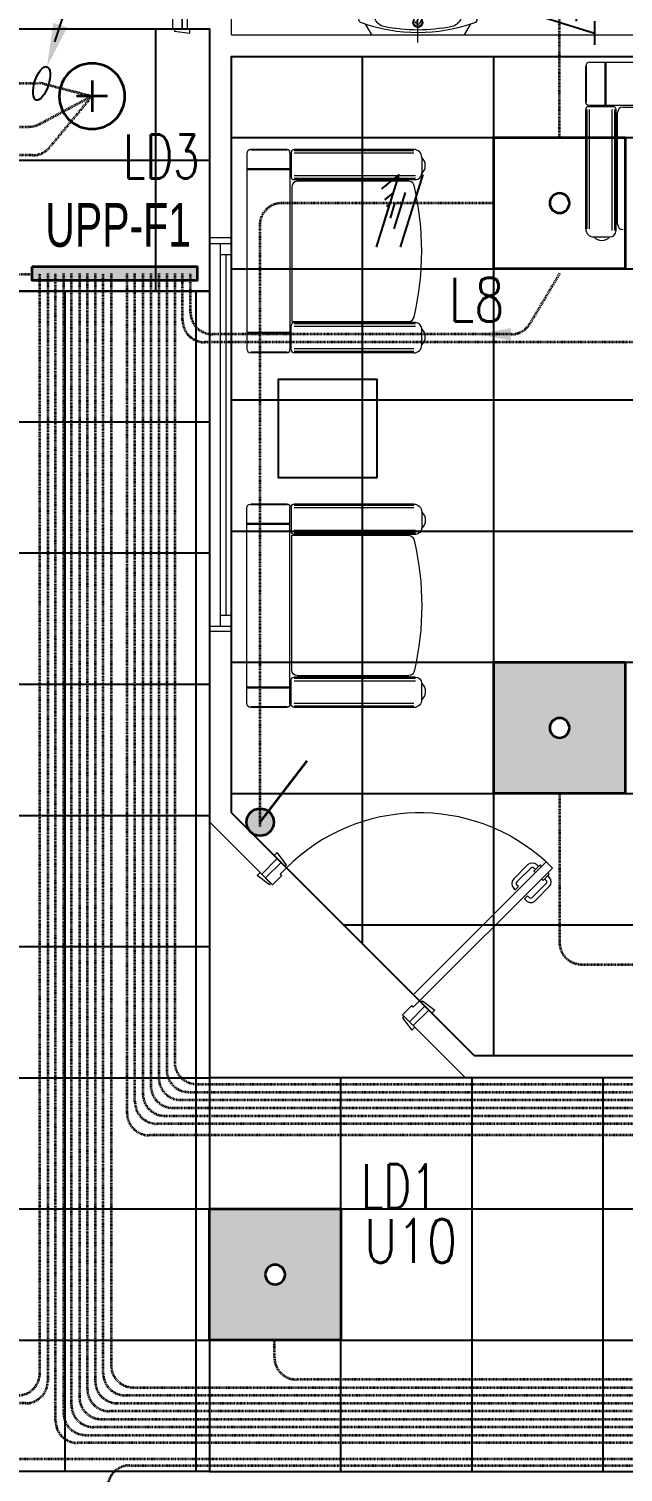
# Model space of a CAD drawing. Extents: x -12260 to 184725, y -29287 to 19916.
# Drawn here: x 7471 to 10187, y -2713 to 3887 of the extents above; entities that cross this region are included whole.
import ezdxf
from ezdxf import colors
from ezdxf.entities.mleader import LeaderData, LeaderLine
from ezdxf.enums import TextEntityAlignment as Align
from ezdxf.math import Vec2, Vec3

# ---------------------------------------------------------------- set-up
doc = ezdxf.new("R2010")
doc.units = 0
doc.header["$LTSCALE"] = 0.25
doc.linetypes.add('DASHDOT', pattern=[25.4, 12.7, -6.35, 0, -6.35])
for name, color, linetype, lineweight in [('01-First Floor-FUR$0$Aluminum', 251, 'Continuous', 5), ('01-First Floor-FUR$0$LOADING', 253, 'Continuous', 5), ('01-First Floor-FUR$0$SANIT', 250, 'Continuous', 5), ('01-First Floor-FUR$0$Walls', 251, 'Continuous', 5), ('01-First Floor-FUR$0$Wooden Joinery', 251, 'Continuous', 5), ('E-LITE-CIRC', 6, 'Continuous', 25), ('E-LITE-CIRC-NUMB', 6, 'Continuous', 25), ('E-LITE-CLNG', 150, 'Continuous', 35), ('E-LITE-CLNG @ 100', 150, 'Continuous', 35), ('E-LITE-CLNG-CNDT', 6, 'DASHDOT', 35), ('E-LITE-CLNG-CNDT @ 100', 6, 'DASHDOT', 35), ('E-LITE-CTRL', 6, 'Continuous', 25), ('E-LITE-IDEN', 6, 'Continuous', 25), ('E-LITE-SWCH @ 100', 3, 'Continuous', 35), ('E-LITE-TEXT', 6, 'Continuous', 25), ('E-POWR-TEXT', 6, 'Continuous', 25), ('E-POWR-WIRE', 6, 'Continuous', 25), ('E-POWR-WIRE @ 100', 6, 'Continuous', 25), ('E-POWR-WIRE @ 20', 6, 'Continuous', 25), ('E-POWR-WIRE @ 50', 6, 'Continuous', 25)]:
    doc.layers.add(name, color=color, linetype=linetype, lineweight=lineweight)
doc.layers.add('01-First Floor-FUR$0$FALSE CEILING', color=251, linetype='Continuous')
doc.layers.add('01-First Floor-FUR$0$TME-NON MEDICAL FURNITURE', color=242, linetype='Continuous')
doc.styles.add('DC_Elc_Romans', font='elc_romans.shx', dxfattribs={"width": 0.7})
doc.styles.add('DC_SIMPLEX', font='SIMPLEX.shx', dxfattribs={"width": 0.7})

# ---------------------------------------------------------------- blocks, each defined once
blk = doc.blocks.new('*U19')
blk.add_hatch(color=256).paths.add_polyline_path([(-0.785, -0.406, 1), (0.406, -0.785, 1)])
blk.add_line((-0.19, -0.596), (-2.34, -3.397))
blk.add_circle((-0.19, -0.596), 0.625)
at = {"layer": 'E-LITE-CTRL', "style": 'DC_SIMPLEX', "width": 0.7, "flags": 8}
blk.add_attdef('CONTROL', (-26.627, -10.116), '', height=2, rotation=360, dxfattribs=at)
at = {"layer": 'E-LITE-IDEN', "style": 'DC_SIMPLEX', "width": 0.7, "flags": 8}
blk.add_attdef('TYPE', text='', height=2, rotation=360, dxfattribs=at).set_placement((-31.991, -10.116), align=Align.RIGHT)
blk = doc.blocks.new('DC_LT-CL-Point')
for p, q in [((0, -0.711), (0, 0.711)), ((0.711, 0), (-0.711, 0))]:
    blk.add_line(p, q)
blk.add_circle((0, 0), 1.5)
at = {"layer": 'E-LITE-CIRC-NUMB', "style": 'DC_SIMPLEX', "width": 0.7, "flags": 8}
blk.add_attdef('CIRCUIT', text='', height=2, rotation=360, dxfattribs=at).set_placement((-3.364, 1.5), align=Align.RIGHT)
at = {"layer": 'E-LITE-CTRL', "style": 'DC_SIMPLEX', "width": 0.7, "flags": 8}
blk.add_attdef('CONTROL', (3.364, -3.498), '', height=2, rotation=360, dxfattribs=at)
at = {"layer": 'E-LITE-IDEN', "style": 'DC_SIMPLEX', "width": 0.7, "flags": 8}
blk.add_attdef('TYPE', (3.364, 1.5), '', height=2, rotation=360, dxfattribs=at)
blk = doc.blocks.new('DC_Arrow-ArrowEllipse')
at = {"color": 0}
blk.add_ellipse((0, 0), major_axis=(0.4, 0), ratio=0.4, dxfattribs=at)
at = {"color": 0, "ltscale": 0.5}
blk.add_solid([(-1.4, 0.167), (-0.4, 0), (-1.4, -0.167)], dxfattribs=at)
blk = doc.blocks.new('*U16')
blk.add_hatch(color=256).paths.add_polyline_path([(0, -0.287), (1.5, 0), (0, 0.287)])
blk = doc.blocks.new('*U24')
blk.add_lwpolyline([(-300, 300), (-300, -300), (300, -300), (300, 300)], close=True)
blk.add_circle((0, 0), 45)
at = {"layer": 'E-LITE-CIRC-NUMB', "style": 'DC_SIMPLEX', "width": 0.7, "flags": 8}
blk.add_attdef('CIRCUIT', text='', height=200, rotation=0, dxfattribs=at).set_placement((-473.9, 300), align=Align.RIGHT)
at = {"layer": 'E-LITE-CTRL', "style": 'DC_SIMPLEX', "width": 0.7, "flags": 8}
blk.add_attdef('CONTROL', (1118.9, -935), '', height=200, rotation=360, dxfattribs=at)
at = {"layer": 'E-LITE-IDEN', "style": 'DC_SIMPLEX', "width": 0.7, "flags": 8}
blk.add_attdef('TYPE', (460.4, 457.6), '', height=200, rotation=360, dxfattribs=at)
blk = doc.blocks.new('*U206')
h = blk.add_hatch(color=254)
h.dxf.hatch_style = 1
h.paths.add_polyline_path([(-300, 300), (-300, -300), (300, -300), (300, 300)])
edge = h.paths.add_edge_path(flags=16)
edge.add_arc((0, 0), 45, 0, 360)
blk.add_lwpolyline([(-300, 300), (-300, -300), (300, -300), (300, 300)], close=True)
blk.add_circle((0, 0), 45)
at = {"layer": 'E-LITE-CIRC-NUMB', "style": 'DC_SIMPLEX', "width": 0.7, "flags": 8}
blk.add_attdef('CIRCUIT', text='', height=200, rotation=0, dxfattribs=at).set_placement((-473.9, 300), align=Align.RIGHT)
at = {"layer": 'E-LITE-CTRL', "style": 'DC_SIMPLEX', "width": 0.7, "flags": 8}
blk.add_attdef('CONTROL', (1118.9, -935), '', height=200, rotation=360, dxfattribs=at)
at = {"layer": 'E-LITE-IDEN', "style": 'DC_SIMPLEX', "width": 0.7, "flags": 8}
blk.add_attdef('TYPE', (460.4, 457.6), '', height=200, rotation=360, dxfattribs=at)
blk = doc.blocks.new('*U315')
h = blk.add_hatch(color=254)
h.dxf.hatch_style = 1
h.paths.add_polyline_path([(-300, 300), (-300, -300), (300, -300), (300, 300)])
edge = h.paths.add_edge_path(flags=16)
edge.add_arc((0, 0), 45, 0, 360)
blk.add_lwpolyline([(-300, 300), (-300, -300), (300, -300), (300, 300)], close=True)
blk.add_circle((0, 0), 45)
at = {"layer": 'E-LITE-CIRC-NUMB', "style": 'DC_SIMPLEX', "width": 0.7, "flags": 8}
blk.add_attdef('CIRCUIT', text='', height=200, rotation=0, dxfattribs=at).set_placement((-473.9, 300), align=Align.RIGHT)
at = {"layer": 'E-LITE-CTRL', "style": 'DC_SIMPLEX', "width": 0.7, "flags": 8}
blk.add_attdef('CONTROL', (1118.9, -935), '', height=200, rotation=360, dxfattribs=at)
at = {"layer": 'E-LITE-IDEN', "style": 'DC_SIMPLEX', "width": 0.7, "flags": 8}
blk.add_attdef('TYPE', (460.4, 457.6), '', height=200, rotation=360, dxfattribs=at)
blk = doc.blocks.new('*U43')
for p, q in [((-1.658, 1.617), (1.663, 0.587)), ((-1.66, 0.515), (1.66, -0.515)), ((-1.663, -0.587), (1.658, -1.617)), ((1.659, -1.078), (1.657, -2.157))]:
    blk.add_line(p, q)
at = {"const_width": 0.414}
blk.add_lwpolyline([(1.278, -0.19, 1), (1.277, -0.604, 1)], format="xyb", close=True, dxfattribs=at)
blk = doc.blocks.new('*U772')
at = {"layer": 'E-POWR-WIRE @ 100', "xscale": 100, "yscale": 100, "zscale": 100}
blk.add_blockref('*U43', (9890.2, 4029.6), dxfattribs=at)
at = {"layer": 'E-POWR-WIRE @ 20', "xscale": 20, "yscale": 20, "zscale": 20}
blk.add_blockref('*U43', (9890.2, 4029.6), dxfattribs=at)
at = {"layer": 'E-POWR-WIRE @ 50', "xscale": 50, "yscale": 50, "zscale": 50}
blk.add_blockref('*U43', (9890.2, 4029.6), dxfattribs=at)
blk = doc.blocks.new('*U46')
for p, q in [((-0.515, -1.66), (0.515, 1.66)), ((0.515, 1.66), (-0.287, 1.001)), ((0.587, -1.663), (1.617, 1.658))]:
    blk.add_line(p, q)
blk = doc.blocks.new('*U874')
at = {"layer": 'E-POWR-WIRE @ 100', "xscale": 100, "yscale": 100, "zscale": 100}
blk.add_blockref('*U46', (9111.3, 3055.2), dxfattribs=at)
at = {"layer": 'E-POWR-WIRE @ 20', "xscale": 20, "yscale": 20, "zscale": 20}
blk.add_blockref('*U46', (9111.3, 3055.2), dxfattribs=at)
at = {"layer": 'E-POWR-WIRE @ 50', "xscale": 50, "yscale": 50, "zscale": 50}
blk.add_blockref('*U46', (9111.3, 3055.2), dxfattribs=at)
blk = doc.blocks.new('01-First Floor-FUR$0$A$C72370EFE')
at = {"layer": '01-First Floor-FUR$0$Wooden Joinery'}
for p, q in [((-0.01, -0.04), (-0.02, -0.04)), ((-0.01, -0.06), (-0.02, -0.06)), ((-0.01, -0.03), (-0.01, -0.07)), ((0, -0.03), (-0.01, -0.03)), ((0.04, -0.03), (0.05, -0.03)), ((0.05, -0.03), (0.05, -0.07)), ((0.05, -0.04), (0.06, -0.04)), ((0.05, -0.06), (0.06, -0.06)), ((-0.05, -0.07), (-0.05, -0.16)), ((-0.03, -0.07), (-0.03, -0.16)), ((0, -0.07), (-0.01, -0.07)), ((0.04, -0.07), (0.05, -0.07)), ((0.07, -0.07), (0.07, -0.16)), ((0.09, -0.07), (0.09, -0.16)), ((-0.01, -0.17), (-0.02, -0.17)), ((-0.01, -0.19), (-0.02, -0.19)), ((-0.01, -0.17), (-0.01, -0.19)), ((0.05, -0.17), (0.06, -0.17)), ((0.05, -0.17), (0.05, -0.19)), ((0.05, -0.19), (0.06, -0.19))]:
    blk.add_line(p, q, dxfattribs=at)
for centre, radius, start, end in [((-0.02, -0.07), 0.03, 90, 180), ((-0.02, -0.07), 0.01, 90, 180), ((0.06, -0.07), 0.03, 0, 90), ((0.06, -0.07), 0.01, 0, 90), ((-0.02, -0.16), 0.03, 180, 270), ((-0.02, -0.16), 0.01, 180, 270), ((0.06, -0.16), 0.01, 270, 0), ((0.06, -0.16), 0.03, 270, 0)]:
    blk.add_arc(centre, radius, start, end, dxfattribs=at)
blk = doc.blocks.new('01-First Floor-FUR$0$A$C5DAD61B4')
at = {"layer": '01-First Floor-FUR$0$Wooden Joinery'}
for points in [[(80, 959.1), (80, 969.1), (10, 979.1), (10, 959.1)], [(940, 959.1), (940, 969.1), (1010, 979.1), (1010, 959.1)], [(70, 859.1), (70, 849.1), (0, 839.1), (0, 859.1)], [(120, 859.1), (120, 0), (80, 0), (80, 859.1)], [(950, 859.1), (950, 849.1), (1020, 839.1), (1020, 859.1)]]:
    blk.add_lwpolyline(points, close=True, dxfattribs=at)
for points in [[(45, 859.1), (45, 959.1), (20, 959.1), (20, 859.1), (45, 859.1)], [(45, 859.1), (80, 859.1), (80, 899.1), (90, 899.1), (90, 959.1), (45, 959.1), (45, 859.1)], [(975, 859.1), (940, 859.1), (940, 899.1), (930, 899.1), (930, 959.1), (975, 959.1), (975, 859.1)], [(975, 859.1), (975, 959.1), (1000, 959.1), (1000, 859.1), (975, 859.1)]]:
    blk.add_lwpolyline(points, dxfattribs=at)
blk.add_arc((80, 859.1), 860, 272.66603, 0, dxfattribs=at)
at = {"layer": '01-First Floor-FUR$0$Wooden Joinery', "xscale": 999.9999999998854, "yscale": 999.9999999998854, "zscale": 999.9999999998854, "rotation": 180}
blk.add_blockref('01-First Floor-FUR$0$A$C72370EFE', (120, 0), dxfattribs=at)
blk = doc.blocks.new('01-First Floor-FUR$0$lav-manta 60')
at = {"layer": '01-First Floor-FUR$0$SANIT'}
for p, q in [((-0.2658, -0.0529), (-0.2358, 0)), ((-0.2358, 0), (0.2358, 0)), ((0, 0.04), (0, -0.56)), ((0.2658, -0.0529), (0.2358, 0)), ((-0.015, -0.1473), (-0.0199, -0.064)), ((0.0274, -0.121), (-0.0078, -0.0673)), ((0.0389, -0.1142), (0.0087, -0.0575)), ((0.0191, -0.077), (0.0199, -0.064)), ((-0.3, -0.0789), (-0.3, -0.18)), ((-0.2185, -0.0841), (-0.2383, -0.1537)), ((0.015, -0.1473), (0.0174, -0.1057)), ((0.2185, -0.0841), (0.2383, -0.1537)), ((0.3, -0.0789), (0.3, -0.18))]:
    blk.add_line(p, q, dxfattribs=at)
for centre, radius, start, end in [((-0.28, -0.0789), 0.02, 109.82288, 180), ((0, -0.8557), 0.8457, 70.17712, 109.82288), ((-0.1608, -0.1006), 0.06, 101.80862, 164.07939), ((0, -0.8696), 0.8457, 78.19138, 101.80862), ((0, -0.0617), 0.025, 320.74745, 220.36799), ((0, -0.0617), 0.02, 353.26708, 186.68201), ((0, -0.0617), 0.00966, 25.41267, 215.95772), ((0.1608, -0.1006), 0.06, 15.92061, 78.19138), ((0.28, -0.0789), 0.02, 0, 70.17712), ((-0.1645, -0.189), 0.06, 102.08826, 174.81422), ((0, -0.9572), 0.8457, 91.15716, 102.08826), ((0, -0.9572), 0.8457, 88.54856, 88.84398), ((0.0332, -0.1176), 0.00666, 210.68519, 30.68519), ((0, -0.9572), 0.8457, 77.91174, 87.42745), ((0.1645, -0.189), 0.06, 5.18578, 77.91174), ((0, -0.18), 0.3, 180, 0), ((0, -0.2039), 0.2252, 174.81422, 5.18578), ((0, -0.1282), 0.2252, 190.60973, 349.39027), ((0, -0.18), 0.035, 115.31059, 64.68941), ((0, -0.18), 0.0275, 117.14957, 62.85043), ((0, -0.1473), 0.015, 180, 0)]:
    blk.add_arc(centre, radius, start, end, dxfattribs=at)
blk = doc.blocks.new('01-First Floor-FUR$0$GF21008-P')
at = {"layer": '01-First Floor-FUR$0$LOADING'}
for p, q in [((-0.7709, 0), (0.7906, 0)), ((-0.7019, -0.1974), (-0.7019, 0)), ((-0.6994, -0.1974), (-0.6994, 0)), ((-0.6968, -0.1974), (-0.6968, 0)), ((-0.79, -0.1841), (-0.79, -0.0191)), ((-0.7866, -0.1841), (-0.7866, -0.0191)), ((-0.7767, -0.1974), (0.7964, -0.1974)), ((-0.79, -0.7634), (-0.79, -0.217)), ((-0.784, -0.7634), (-0.784, -0.217)), ((-0.7767, -0.2037), (-0.6644, -0.2037)), ((-0.7722, -0.7634), (-0.7722, -0.217)), ((-0.6689, -0.7712), (-0.6689, -0.217)), ((-0.6571, -0.7712), (-0.6571, -0.217)), ((-0.6512, -0.7712), (-0.6512, -0.217)), ((-0.6444, -0.7413), (-0.6444, -0.2312)), ((-0.6191, -0.2059), (-0.0026, -0.2059)), ((-0.7533, -0.8), (-0.68, -0.8))]:
    blk.add_line(p, q, dxfattribs=at)
for centre, radius, start, end in [((-0.7709, -0.0191), 0.0191, 90, 180), ((-0.7767, -0.1841), 0.0133, 180, 270), ((-0.7767, -0.217), 0.0133, 90, 180), ((-0.6644, -0.217), 0.0133, 0, 90), ((-0.6191, -0.2312), 0.0253, 90, 180), ((-0.7533, -0.7634), 0.0366, 180, 270), ((-0.68, -0.7712), 0.0288, 270, 0), ((-0.6191, -0.7413), 0.0253, 180, 270), ((-0.7167, -0.7662), 0.0499, 222.64618, 317.35382)]:
    blk.add_arc(centre, radius, start, end, dxfattribs=at)
blk = doc.blocks.new('01-First Floor-FUR$0$single seat')
at = {"layer": '01-First Floor-FUR$0$LOADING'}
for p, q in [((-972558.1, -381684), (-972723.2, -381684)), ((-972558.1, -381687.4), (-972723.2, -381687.4)), ((-971978.9, -381684), (-972525.2, -381684)), ((-971978.9, -381689.9), (-972525.2, -381689.9)), ((-972742.2, -381703.1), (-972742.2, -382595.5)), ((-972544.8, -381697.3), (-972544.8, -382601.1)), ((-972538.5, -381697.3), (-972538.5, -381809.5)), ((-971978.9, -381701.7), (-972525.2, -381701.7)), ((-971942.2, -381720.6), (-971942.2, -381794)), ((-972544.8, -381772.1), (-972742.2, -381772.1)), ((-972544.8, -381774.6), (-972742.2, -381774.6)), ((-972544.8, -381777.1), (-972742.2, -381777.1)), ((-971971, -381805.1), (-972525.2, -381805.1)), ((-971971, -381816.9), (-972525.2, -381816.9)), ((-971971, -381822.8), (-972525.2, -381822.8)), ((-972536.4, -381854.9), (-972536.4, -382471.4)), ((-972001, -381829.5), (-972511, -381829.5)), ((-972536.4, -382471.4), (-972003.7, -382471.4)), ((-971971, -382475.4), (-972525.2, -382475.4)), ((-971971, -382481.3), (-972525.2, -382481.3)), ((-972544.8, -382521), (-972742.2, -382521)), ((-972544.8, -382523.6), (-972742.2, -382523.6)), ((-972544.8, -382526.1), (-972742.2, -382526.1)), ((-972538.5, -382600.9), (-972538.5, -382488.7)), ((-971971, -382493.1), (-972525.2, -382493.1)), ((-971942.2, -382577.6), (-971942.2, -382504.2)), ((-972558.1, -382610.8), (-972723.2, -382610.8)), ((-972558.1, -382614.2), (-972723.2, -382614.2)), ((-971978.9, -382596.4), (-972525.2, -382596.4)), ((-971978.9, -382608.3), (-972525.2, -382608.3)), ((-971978.9, -382614.2), (-972525.2, -382614.2))]:
    blk.add_line(p, q, dxfattribs=at)
for centre, radius, start, end in [((-972723.2, -381703.1), 19.1, 90, 180), ((-972558.1, -381697.3), 13.3, 0, 90), ((-972525.2, -381697.3), 13.3, 90, 180), ((-971978.9, -381720.6), 36.6, 0, 90), ((-971976, -381757.3), 49.9, 312.64618, 47.35382), ((-972525.2, -381809.5), 13.3, 180, 270), ((-971971, -381794), 28.8, 270, 0), ((-972511, -381854.9), 25.3, 90, 180), ((-972001, -381854.9), 25.3, 0, 90), ((-973252.2, -382149.1), 1310, 347.02168, 12.97832), ((-972525.2, -382488.7), 13.3, 90, 180), ((-972003.7, -382443.3), 28.1, 270, 0), ((-971971, -382504.2), 28.8, 0, 90), ((-971976, -382540.9), 49.9, 312.64618, 47.35382), ((-972723.2, -382595.1), 19.1, 180, 270), ((-972558.1, -382600.9), 13.3, 270, 0), ((-972525.2, -382600.9), 13.3, 180, 270), ((-971978.9, -382577.6), 36.6, 270, 0)]:
    blk.add_arc(centre, radius, start, end, dxfattribs=at)
blk = doc.blocks.new('01-First Floor-FUR')
at = {"layer": '01-First Floor-FUR$0$Aluminum'}
for p, q in [((8296.4, 1130.7), (8296.4, 2930.7)), ((8296.4, 2905.7), (8396.4, 2905.7)), ((8346.4, 1155.7), (8346.4, 2905.7)), ((8396.4, 1130.7), (8396.4, 2930.7)), ((8346.4, 2855.7), (8396.4, 2855.7)), ((8371.4, 2855.7), (8371.4, 1205.7)), ((8346.4, 1205.7), (8396.4, 1205.7)), ((8296.4, 1155.7), (8396.4, 1155.7))]:
    blk.add_line(p, q, dxfattribs=at)
at = {"layer": '01-First Floor-FUR$0$FALSE CEILING', "linetype": 'Continuous'}
for p, q in [((8050.4, 2686.9), (8050.4, 3886.9)), ((8996.4, -298.6), (8996.4, 3760)), ((9596.4, -810), (9596.4, 3760)), ((8396.4, 3390), (13106, 3390)), ((3250.4, 3286.9), (8296.4, 3286.9)), ((8396.4, 2790), (13106, 2790)), ((7636, -2710), (7636, 2686.9)), ((8236, -2710), (8236, 2686.9)), ((8396.4, 2190), (13106, 2190)), ((4398.4, 2090), (8296.4, 2090)), ((8396.4, 1590), (13106, 1590)), ((4398.4, 1490), (8296.4, 1490)), ((8396.4, 990), (13106, 990)), ((1636, 890), (8296.4, 890)), ((8396.4, 390), (13106, 390)), ((1636, 290), (8296.4, 290)), ((8907.9, -210), (13106, -210)), ((1636, -310), (8296.4, -310)), ((1636, -910), (8296.4, -910)), ((8896.4, -2710), (8896.4, -910)), ((9496.4, -2710), (9496.4, -910)), ((10096.4, -2710), (10096.4, -910)), ((1636, -1510), (8296.4, -1510)), ((8296.4, -1510), (48976, -1510)), ((1636, -2110), (8296.4, -2110)), ((8296.4, -2110), (48976, -2110))]:
    blk.add_line(p, q, dxfattribs=at)
at = {"layer": '01-First Floor-FUR$0$FALSE CEILING'}
blk.add_lwpolyline([(3250.4, 3886.9), (8296.4, 3886.9), (8296.4, 2686.9), (3250.4, 2686.9)], close=True, dxfattribs=at)
for points in [[(9507.9, -810), (8396.4, 301.4), (8396.4, 3760), (13106, 3760), (13106, -810), (9507.9, -810)], [(1636, 1086.9), (4398.4, 1086.9), (4398.4, 2686.9), (8296.4, 2686.9), (8296.4, 260), (8296.4, -2710), (1636, -2710), (1636, 1086.9)], [(48976, -910), (8296.4, -910), (8296.4, -2710), (48976, -2710), (48976, -910)]]:
    blk.add_lwpolyline(points, dxfattribs=at)
at = {"layer": '01-First Floor-FUR$0$FALSE CEILING', "elevation": -0.1}
blk.add_lwpolyline([(9061.6, 1834.4), (8611.6, 1834.4), (8611.6, 2284.4), (9061.6, 2284.4)], close=True, dxfattribs=at)
at = {"layer": '01-First Floor-FUR$0$LOADING', "elevation": -0.1}
blk.add_lwpolyline([(9061.6, 1834.4), (8611.6, 1834.4), (8611.6, 2284.4), (9061.6, 2284.4)], close=True, dxfattribs=at)
at = {"layer": '01-First Floor-FUR$0$Walls'}
for p, q in [((8396.4, 3860), (8396.4, 5010)), ((8296.4, 3886.9), (8196.4, 3886.9)), ((8296.4, 2930.7), (8296.4, 3886.9)), ((8396.4, 3860), (10701.2, 3860)), ((8396.4, 2930.7), (8396.4, 3760)), ((8396.4, 3760), (12026, 3760)), ((8396.4, 2930.7), (8296.4, 2930.7)), ((8296.4, 260), (8296.4, 1130.7)), ((8396.4, 1130.7), (8296.4, 1130.7)), ((8396.4, 301.4), (8396.4, 1130.7)), ((8396.4, 301.4), (8605.7, 92.2)), ((8296.4, 260), (8535, 21.5)), ((8605.7, 92.2), (8535, 21.5)), ((9298.6, -600.8), (9227.9, -671.5)), ((9298.6, -600.8), (9507.9, -810)), ((9227.9, -671.5), (9466.4, -910)), ((13106, -810), (9507.9, -810)), ((13206, -910), (9466.4, -910)), ((5386, -2710), (14376, -2710))]:
    blk.add_line(p, q, dxfattribs=at)
at = {"layer": '01-First Floor-FUR$0$LOADING'}
blk.add_blockref('01-First Floor-FUR$0$single seat', (981208.7, 385019.4, -0.1), dxfattribs=at)
at = {"layer": '01-First Floor-FUR$0$LOADING', "xscale": -1, "rotation": 180}
blk.add_blockref('01-First Floor-FUR$0$single seat', (981208.7, -380900.6, -0.1), dxfattribs=at)
at = {"layer": '01-First Floor-FUR$0$SANIT', "xscale": -900.000000000201, "yscale": 900.000000000201, "zscale": 900.000000000201, "rotation": 180}
blk.add_blockref('01-First Floor-FUR$0$lav-manta 60', (9248.8, 3860), dxfattribs=at)
at = {"layer": '01-First Floor-FUR$0$TME-NON MEDICAL FURNITURE', "xscale": 1000, "yscale": 1000, "zscale": 1000}
blk.add_blockref('01-First Floor-FUR$0$GF21008-P', (10806.1, 3735.3, -0.1), dxfattribs=at)
at = {"layer": '01-First Floor-FUR$0$Wooden Joinery'}
for p, rotation in [((8216.4, 4846), 180), ((9920.2, -7.5), 135)]:
    blk.add_blockref('01-First Floor-FUR$0$A$C5DAD61B4', p, dxfattribs=dict(at, rotation=rotation))

msp = doc.modelspace()

# ---------------------------------------------------------------- linework, layer by layer
at = {"layer": 'E-LITE-CLNG-CNDT'}
for points in [[(9896.4, 3390), (9896.4, 3994.7, 0.179793), (9872.1, 4060), (9548.8, 4435)], [(6180.1, 3728.1), (6180.1, 2865.1, 0.414214), (6280.1, 2765.1), (7486, 2765.1)], [(2966, 3587.6), (3035.7, 3483.8, 0.249809), (3118.7, 3439.6), (7471.8, 3439.6, 0.122864), (7518.8, 3451.3), (7759.3, 3579.2)], [(7759.3, 3579.2), (7565.5, 3345.2, -0.223414), (7488.5, 3309), (6857.6, 3309, 0.414214), (6757.6, 3209), (6757.6, 2090)], [(9596.4, 3090), (8626.2, 3090, 0.414214), (8526.2, 2990), (8526.2, 238.1)], [(14071, -1120.2), (8055.7, -1120.2, -0.414214), (7955.7, -1020.2), (7955.7, 2768.9)]]:
    msp.add_lwpolyline(points, format="xyb", dxfattribs=at)
at = {"layer": 'E-LITE-CLNG-CNDT', "elevation": 0}
for points in [[(6229.1, 3886.9), (6229.1, 3738.5, 0.414214), (6329.1, 3638.5), (7516.1, 3638.5, -0.062976), (7541, 3635.3), (7759.3, 3579.2)], [(4116, -3827.2), (4116, -2462.2, -0.414214), (4216, -2362.2), (7420.4, -2362.2, 0.414214), (7520.4, -2262.2), (7520.4, 2768.9)], [(7556.6, 2768.9), (7556.6, -2298.4, -0.414214), (7456.6, -2398.4), (6136, -2398.4, 0.414214), (6036, -2498.4), (6036, -3560)], [(12998.9, -3560), (12998.9, -2679.9, 0.414214), (12898.9, -2579.9), (7692.9, -2579.9, -0.414214), (7592.9, -2479.9), (7592.9, 2768.9)], [(7629.2, 2768.9), (7629.2, -2443.6, 0.414214), (7729.2, -2543.6), (17096.2, -2543.6, -0.414214), (17196.2, -2643.6), (17196.2, -3560)], [(23076, -3210), (23076, -2607.3, 0.414214), (22976, -2507.3), (7765.5, -2507.3, -0.414214), (7665.5, -2407.3), (7665.5, 2768.9)], [(7701.8, 2768.9), (7701.8, -2371, 0.414214), (7801.8, -2471), (28501, -2474.4, -0.414214), (28576, -2549.4), (28576, -3813.4)], [(32176, -3210), (32176, -2509.7, 0.414214), (32101, -2434.7), (7838.1, -2434.7, -0.414214), (7738.1, -2334.7), (7738.1, 2768.9)], [(7774.3, 2768.9), (7774.3, -2298.4, 0.414214), (7874.3, -2398.4), (35396.7, -2398.4, -0.414214), (35471.7, -2473.4), (35471.7, -5282.7, 0.24862), (35515.6, -5365.5), (35876, -5610)], [(41875.9, -3100.1), (41875.9, -2437.2, 0.414214), (41800.9, -2362.2), (7910.6, -2362.2, -0.414214), (7810.6, -2262.2), (7810.6, 2768.9)], [(7846.9, 2768.9), (7846.9, -2225.9, 0.414214), (7946.9, -2325.9), (48000.9, -2325.9, -0.414214), (48075.9, -2400.9), (48075.9, -3100.1)], [(11596.4, -1510), (11596.4, -1172.8), (8019.5, -1172.8, -0.414214), (7919.5, -1072.8), (7919.5, 2768.9)], [(7992, 2768.9), (7992, -983.9, 0.414214), (8092, -1083.9), (33816.7, -1083.9, -0.102422), (33856.4, -1092.2), (33921.3, -1120.2)], [(8028.3, 2768.9), (8028.3, -947.7, 0.414214), (8128.3, -1047.7), (42673.7, -1047.7, 0.413345), (42773.7, -947.9), (42775.9, -209.9)], [(8064.6, 2768.9), (8064.6, -911.4, 0.414214), (8164.6, -1011.4), (36175.8, -1011.4, 0.414214), (36275.8, -911.4), (36275.8, -209.9)], [(8100.9, 2768.9), (8100.9, -875.1, 0.414214), (8200.9, -975.1), (26615.6, -975.1, 0.414214), (26715.6, -875.1), (26715.6, 390)], [(8137.2, 2768.9), (8137.2, -838.8, 0.414214), (8237.2, -938.8), (22415.6, -938.8, 0.414214), (22515.6, -838.8), (22515.6, -210)], [(15706, 2453.7), (8273.4, 2453.7, -0.414214), (8173.4, 2553.7), (8173.4, 2768.9)], [(9896.4, 2767.5), (9760.8, 2539, -0.264761), (9674.8, 2490), (8309.7, 2490, -0.414214), (8209.7, 2590), (8209.7, 2768.9)]]:
    msp.add_lwpolyline(points, format="xyb", dxfattribs=at)
at = {"layer": 'E-LITE-CLNG-CNDT', "linetype": 'ByBlock'}
msp.add_lwpolyline([(7486, 2800.7), (8239.9, 2800.7), (8239.9, 2736.8), (7486, 2736.8)], close=True, dxfattribs=at)
at = {"layer": 'E-LITE-CLNG-CNDT', "color": 1}
for points in [[(9896.4, 390), (9896.4, -291.5, 0.414214), (9996.4, -391.5), (16006, -391.5), (16006, -210)], [(7036, -10), (7265.8, -10), (7265.8, -2552.3, 0.414214), (7365.8, -2652.3), (23744.6, -2652.3, -0.414214), (23844.6, -2752.3), (23844.6, -4225.8), (23902.6, -4243.6)], [(7831, -4985), (7831, -2782.7, -0.414214), (7931, -2682.7), (23703.1, -2682.7, -0.414214), (23803.1, -2782.7), (23803.1, -4187.8, 0.301842), (23864.3, -4280), (23901.6, -4295.6)]]:
    msp.add_lwpolyline(points, format="xyb", dxfattribs=at)
at = {"layer": 'E-LITE-CLNG-CNDT', "color": 1, "elevation": 0}
msp.add_lwpolyline([(13396.4, -1960), (13285.8, -2083.2, 0.161846), (13270.9, -2128.1), (13270.9, -2214.6, -0.414214), (13195.9, -2289.6), (8693.2, -2289.6, -0.414214), (8593.2, -2189.6), (8593.2, -2110)], format="xyb", dxfattribs=at)
at = {"layer": 'E-LITE-CLNG-CNDT'}
msp.add_solid([(7486, 2800.7), (7486, 2736.8), (8239.9, 2800.7), (8239.9, 2736.8)], dxfattribs=at)

# ---------------------------------------------------------------- block references
at = {"layer": 'E-LITE-CLNG'}
ref = msp.add_blockref('*U24', (9896.4, 3090), dxfattribs=dict(at, xscale=-1))
ref.add_attrib('TYPE', 'LD1', (10289.9, 3394.5), dxfattribs={"layer": 'E-LITE-IDEN', "height": 200, "rotation": 0, "style": 'DC_SIMPLEX', "width": 0.7, "flags": 8})
ref = msp.add_blockref('*U206', (9896.4, 690), dxfattribs=dict(at, xscale=-1))
ref.add_attrib('TYPE', 'LD1', (10289.9, 994.5), dxfattribs={"layer": 'E-LITE-IDEN', "height": 200, "rotation": 0, "style": 'DC_SIMPLEX', "width": 0.7, "flags": 8})
ref = msp.add_blockref('*U315', (8596.4, -1810, 0), dxfattribs=dict(at, xscale=-1))
ref.add_attrib('TYPE', 'LD1', (8989.9, -1505.5, 0), dxfattribs={"layer": 'E-LITE-IDEN', "height": 200, "rotation": 0, "style": 'DC_SIMPLEX', "width": 0.7, "flags": 8})
at = {"layer": 'E-LITE-CLNG @ 100'}
ref = msp.add_blockref('DC_LT-CL-Point', (7759.3, 3579.2), dxfattribs=dict(at, xscale=-100, yscale=100, zscale=100, rotation=180))
ref.add_attrib('TYPE', 'LD3', (7901.9, 3203.1), dxfattribs={"layer": 'E-LITE-IDEN', "height": 200, "rotation": 0, "style": 'DC_SIMPLEX', "width": 0.7, "flags": 8})
at = {"layer": 'E-LITE-CLNG-CNDT'}
msp.add_blockref('01-First Floor-FUR', (0, 0), dxfattribs=at)
at = {"layer": 'E-LITE-CLNG-CNDT @ 100', "xscale": 100, "yscale": 100, "zscale": 100, "rotation": 180}
msp.add_blockref('*U16', (9674.8, 2490, 0), dxfattribs=at)
at = {"layer": 'E-LITE-SWCH @ 100', "xscale": 100, "yscale": 100, "zscale": 100, "rotation": 180}
msp.add_blockref('*U19', (8509.1, 199.5), dxfattribs=at)
at = {"layer": 'E-POWR-WIRE'}
for name in ['*U772', '*U874']:
    msp.add_blockref(name, (0, 0), dxfattribs=at)

# ---------------------------------------------------------------- texts
at = {"layer": 'E-LITE-CIRC', "style": 'DC_SIMPLEX', "width": 0.8}
for s, p in [('L8', (9391, 2548.1, 0)), ('U10', (9003.2, -1755.9, 0))]:
    msp.add_text(s, height=200, rotation=0.00003, dxfattribs=at).set_placement(p)

# ---------------------------------------------------------------- leaders
at = {"layer": 'E-LITE-TEXT'}
ml = msp.add_multileader_mtext('Standard', dxfattribs=at)
ml.set_content('TO LP-F1/L01', color=256, style='DC_Elc_Romans')
ml.set_leader_properties(color=45)
ml.set_arrow_properties(name='DC_Arrow-ArrowEllipse')
ml.build(insert=Vec2(0, 0))
ml.multileader.update_dxf_attribs({"dogleg_length": 2, "arrow_head_size": 200, "scale": 100})
ctx = ml.context
ctx.base_point, ctx.scale, ctx.char_height, ctx.arrow_head_size, ctx.landing_gap_size, ctx.plane_origin = Vec3(8272, 5324.9, 0), 100, 200, 200, 200, Vec3(-337.2, 6183.9, 0)
notes = []
notes.append((ctx, [(0, (1, 1, 0), (8072, 5324.9, 0), (1, 0), 200, [(0, [(7528.7, 3637.7, 0)], 0, [])])]))
ctx.mtext.insert, ctx.mtext.flow_direction = Vec3(8472, 5458.2, 0), 5
at = {"layer": 'E-POWR-TEXT'}
ml = msp.add_multileader_mtext('Standard', dxfattribs=at)
ml.set_content('UPP-F1', color=256, style='DC_Elc_Romans')
ml.set_leader_properties(color=45)
ml.build(insert=Vec2(0, 0))
ml.multileader.update_dxf_attribs({"dogleg_length": 2, "arrow_head_size": 200, "scale": 100})
ctx = ml.context
ctx.base_point, ctx.scale, ctx.char_height, ctx.arrow_head_size, ctx.landing_gap_size, ctx.plane_origin = Vec3(7345.6, 2990.2), 100, 200, 200, 200, Vec3(4193.8, 4024.6)
notes.append((ctx, [(0, (1, 1, 0), (7260.9, 2990.2), (1, 0), 84.7, [(0, [(6631.8, 3765.9)], 0, [])])]))
ctx.mtext.insert, ctx.mtext.flow_direction = Vec3(7545.6, 3090.2), 5
for ctx, leaders in notes:
    for number, flags, end, landing, length, lines in leaders:
        leader = LeaderData()
        leader.index, (leader.has_last_leader_line, leader.has_dogleg_vector, leader.attachment_direction) = number, flags
        leader.last_leader_point, leader.dogleg_vector, leader.dogleg_length = Vec3(end), Vec3(landing), length
        for number, points, colour, breaks in lines:
            line = LeaderLine()
            line.index, line.vertices, line.color, line.breaks = number, Vec3.list(points), colors.encode_raw_color(colour), breaks
            leader.lines.append(line)
        ctx.leaders.append(leader)

doc.saveas('drawing.dxf')
